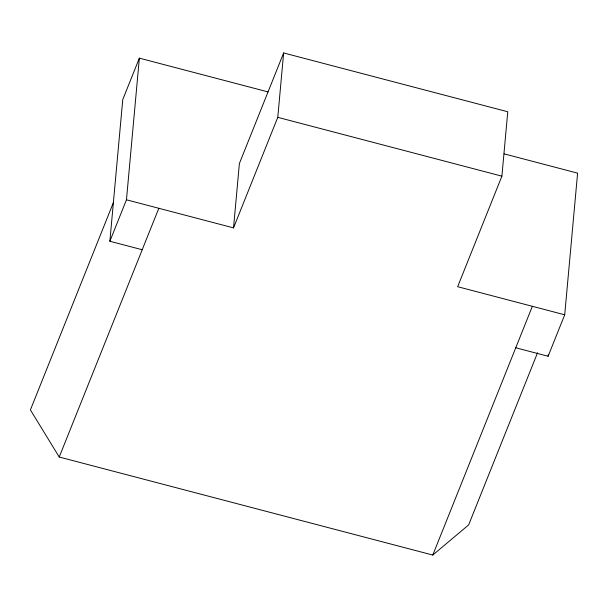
<?xml version="1.0" encoding="UTF-8"?>
<svg xmlns="http://www.w3.org/2000/svg" width="608" height="608" viewBox="0 0 608 608"><rect width="100%" height="100%" fill="white"/><g stroke="black" fill="none" stroke-linecap="round" stroke-linejoin="round"><path stroke-width="0.91" d="M142.219 249.744L109.866 241.254L122.755 99.598L139.354 58.14L267.984 91.899M109.866 241.254L126.464 199.796L139.354 58.14M126.464 199.796L233.525 227.886L239.385 163.499L283.64 52.949L507.764 111.766L501.904 176.153L457.649 286.702L564.71 314.8L548.112 356.258L515.759 347.768M233.525 227.886L277.78 117.336L283.64 52.949M548.112 356.258L548.287 354.373M564.71 314.8L577.6 173.143L504.1 153.854M113.384 202.616L30.4 409.906L59.234 457.026L432.782 555.051L468.646 524.909L537.563 352.754M59.234 457.026L158.817 208.286M432.782 555.051L532.357 306.31M277.78 117.336L501.904 176.153"/></g></svg>
